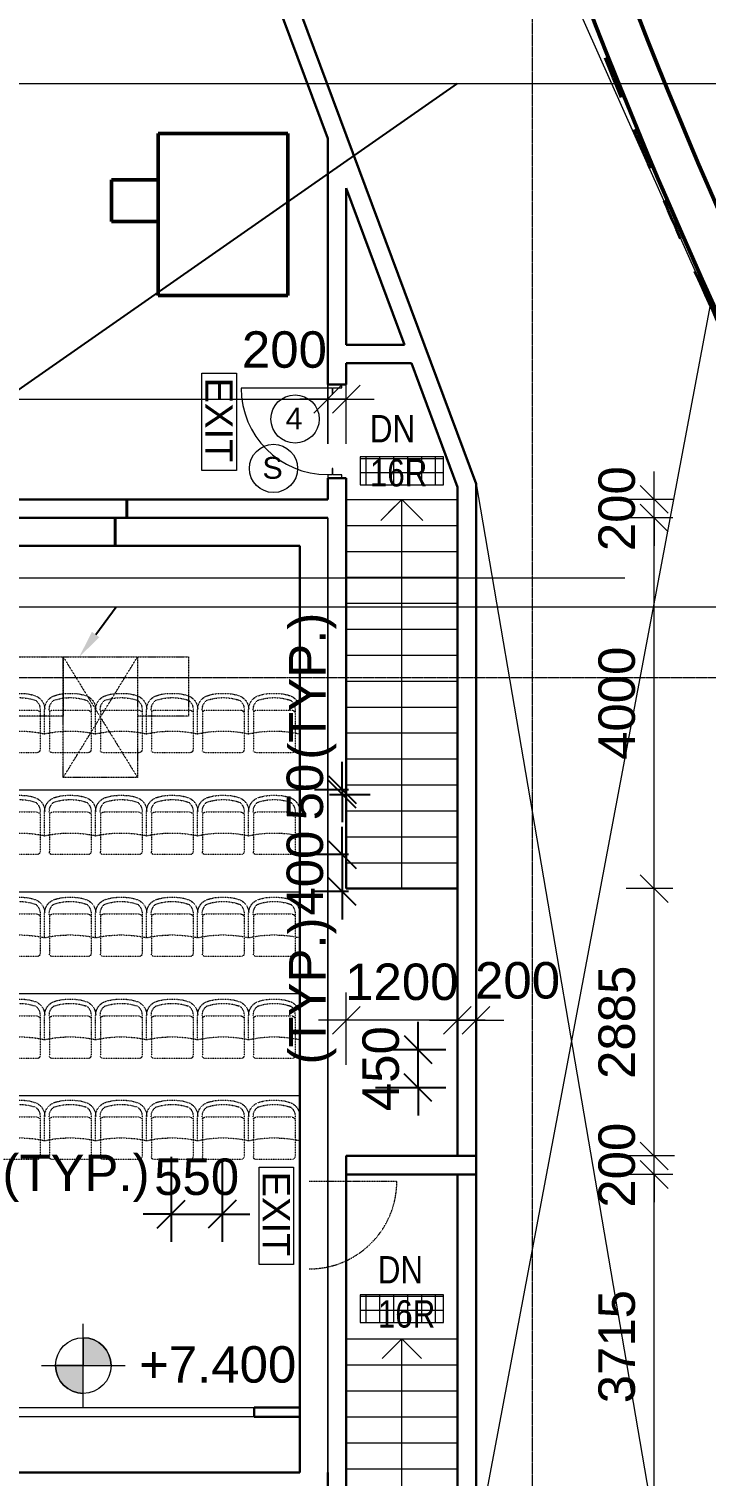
# Model space of a CAD drawing. Header units: millimetres. Extents: x -11708 to 484395, y -10237143 to 211873.
# Drawn here: x 169310 to 176611, y 33891 to 49508 of the extents above; entities that cross this region are included whole.
import ezdxf
from ezdxf import colors
from ezdxf.entities.mleader import LeaderData, LeaderLine
from ezdxf.math import Vec2, Vec3

# ---------------------------------------------------------------- set-up
doc = ezdxf.new("R2010")
doc.units = ezdxf.units.MM
for name, pattern in [('3AXXX-TFP-ARC-DWG-1997-P02-LL00-WS4-04$0$Hidden', [2.25, 1, -1.25]), ('Grid Line', [21, 12, -3, 3, -3]), ('Hidden', [2.25, 1, -1.25]), ('Overhead', [1.8, 1.2, -0.6])]:
    doc.linetypes.add(name, pattern=pattern)
for name, color, linetype, lineweight in [('0-1', 7, 'Continuous', 5), ('3AXXX-TFP-ARC-DWG-1997-P02-LL00-WS4-04$0$A-010-M_LINE', 90, 'Continuous', 5), ('3AXXX-TFP-ARC-DWG-1997-P02-LL00-WS4-04$0$A-010-M_LINE-2', 90, '3AXXX-TFP-ARC-DWG-1997-P02-LL00-WS4-04$0$Hidden', 5), ('A-200-M_WALL_INT', 2, 'Continuous', 9), ('A-ANNO-DIMS', 7, 'Continuous', 9), ('A-ANNO-DIMS-1', 7, 'Continuous', 5), ('A-ANNO-NOTE', 7, 'Continuous', 5), ('A-DETL', 102, 'Continuous', 5), ('A-DETL-2', 102, 'Continuous', 18), ('A-DETL-4', 102, 'Hidden', 5), ('A-DETL-9', 102, 'Hidden', 9), ('A-DETL-GENF', 7, 'Continuous', 5), ('A-DOOR', 7, 'Continuous', 5), ('A-DOOR-FRAM', 7, 'Continuous', 5), ('A-FLOR', 7, 'Continuous', 18), ('A-WALL-3', 7, 'Continuous', 35), ('Dims-B1-FPARTPLANAT_8-6mPD_dwg-1', 7, 'Continuous', 5), ('G-ANNO-DIMS', 7, 'Continuous', 5), ('G-ANNO-TEXT', 7, 'Continuous', 5), ('I-WALL', 7, 'Continuous', 9), ('I-WALL-3', 7, 'Continuous', 30), ('I-WALL-4', 7, 'Continuous', 18), ('OAP280_C', 210, 'Continuous', 50), ('OAP280_W', 210, 'Continuous', 50), ('S-COLS-3', 7, 'Continuous', 35), ('S-COLS-4', 7, 'Continuous', 13), ('S-GRID-1', 7, 'Grid Line', 5), ('S-STRS', 7, 'Continuous', 5), ('S-STRS-2', 7, 'Overhead', 5)]:
    doc.layers.add(name, color=color, linetype=linetype, lineweight=lineweight)
doc.layers.add('3AXXX-TFP-ARC-DWG-1997-P02-LL00-WS4-04$0$0-chair', color=30, linetype='Continuous')
doc.styles.add('Arial', font='arial.ttf', dxfattribs={"height": 491.766467})
doc.styles.add('Arial Narrow_1', font='ARIALN.TTF', dxfattribs={"height": 294.984802})
doc.styles.add('Arial_1', font='arial.ttf', dxfattribs={"height": 393.413174})
doc.styles.add('Arial_2', font='arial.ttf', dxfattribs={"height": 1.475299})
doc.styles.add('Arial_5', font='arial.ttf', dxfattribs={"height": 1.18024})
doc.dimstyles.new('Diagonal_-_1_5mm_Arial', dxfattribs={"dimscale": 304.8, "dimtxt": 400, "dimasz": 0.984252, "dimexe": 0.984252, "dimexo": 0.0625, "dimgap": 0.656168, "dimtad": 1, "dimdec": 0, "dimrnd": 5, "dimzin": 0, "dimdsep": 46, "dimtxsty": 'Arial_1', "dimblk1": 'OBLIQUE', "dimblk2": 'OBLIQUE', "dimsah": 1, "dimcen": 0.09, "dimdle": 0.328084, "dimadec": 0, "dimazin": 0, "dimtfac": 1, "dimtdec": 4, "dimtix": 1, "dimtmove": 0, "dimatfit": 3, "dimfxl": 1.574803, "dimfxlon": 1, "dimtvp": 1, "dimtolj": 1, "dimtzin": 0, "dimarcsym": 2})
doc.dimstyles.new('Diagonal_-_2_0mm_Arial', dxfattribs={"dimscale": 304.8, "dimtxt": 500, "dimasz": 0.984252, "dimexe": 0.984252, "dimexo": 0.984252, "dimgap": 0.656168, "dimtad": 1, "dimdec": 0, "dimrnd": 5, "dimzin": 0, "dimdsep": 46, "dimtxsty": 'Arial', "dimblk1": 'OBLIQUE', "dimblk2": 'OBLIQUE', "dimsah": 1, "dimcen": 0.09, "dimdle": 0.656168, "dimadec": 0, "dimazin": 0, "dimtfac": 1, "dimtdec": 4, "dimtix": 1, "dimtmove": 0, "dimatfit": 3, "dimfxl": 1, "dimtvp": 1, "dimtolj": 1, "dimtzin": 0, "dimarcsym": 2})

# ---------------------------------------------------------------- blocks, each defined once
blk = doc.blocks.new('Dims-B1-FPARTPLANAT_8-6mPD_dwg__Oblique-5772989-B1_F PART PLAN AT _8_6mPD')
at = {"layer": 'A-ANNO-DIMS-1'}
blk.add_line((-0.5, -0.5), (0.5, 0.5), dxfattribs=at)
blk = doc.blocks.new('_Oblique')
at = {"color": 0, "linetype": 'ByBlock', "lineweight": -2}
blk.add_line((-0.5, -0.5), (0.5, 0.5), dxfattribs=at)
blk = doc.blocks.new('*D359')
at = {"layer": 'A-ANNO-DIMS', "color": 0, "lineweight": -2, "transparency": 16777216}
for p, q in [((98167, 44431), (98167, 44731)), ((98367, 44431), (97867, 44431)), ((98167, 44231), (98167, 44431)), ((98367, 44231), (97867, 44231)), ((98167, 44231), (98167, 43931))]:
    blk.add_line(p, q, dxfattribs=at)
at = {"layer": 'Defpoints', "color": 0, "transparency": 16777216}
for p in [(98167, 44431), (98667, 44431), (98667, 44231)]:
    blk.add_point(p, dxfattribs=at)
at = {"layer": 'A-ANNO-DIMS', "color": 0, "lineweight": -2, "transparency": 16777216, "xscale": 299.9999999999999, "yscale": 299.9999999999999, "zscale": 299.9999999999999}
for p, rotation in [((98167, 44431), 270), ((98167, 44231), 90)]:
    blk.add_blockref('_Oblique', p, dxfattribs=dict(at, rotation=rotation))
at = {"layer": 'A-ANNO-DIMS', "color": 0, "transparency": 16777216, "insert": (97766, 44331), "char_height": 491.77, "attachment_point": 5, "rotation": 90, "style": 'Arial'}
blk.add_mtext('\\A1;{\\H0.8x;200}', dxfattribs=at)
blk = doc.blocks.new('*D360')
at = {"layer": 'A-ANNO-DIMS', "color": 0, "lineweight": -2, "transparency": 16777216}
for p, q in [((98167, 40031), (98167, 44431)), ((98367, 44231), (97867, 44231)), ((98348, 40231), (97867, 40231))]:
    blk.add_line(p, q, dxfattribs=at)
at = {"layer": 'Defpoints', "color": 0, "transparency": 16777216}
for p in [(98167, 44231), (98667, 44231), (98648, 40231)]:
    blk.add_point(p, dxfattribs=at)
at = {"layer": 'A-ANNO-DIMS', "color": 0, "lineweight": -2, "transparency": 16777216, "xscale": 299.9999999999999, "yscale": 299.9999999999999, "zscale": 299.9999999999999}
for p, rotation in [((98167, 44231), 90), ((98167, 40231), 270)]:
    blk.add_blockref('_Oblique', p, dxfattribs=dict(at, rotation=rotation))
at = {"layer": 'A-ANNO-DIMS', "color": 0, "transparency": 16777216, "insert": (97766, 42231), "char_height": 491.77, "attachment_point": 5, "rotation": 90, "style": 'Arial'}
blk.add_mtext('\\A1;{\\H0.8x;4000}', dxfattribs=at)
blk = doc.blocks.new('*D361')
at = {"layer": 'A-ANNO-DIMS', "color": 0, "lineweight": -2, "transparency": 16777216}
for p, q in [((98167, 37146), (98167, 40431)), ((98367, 40231), (97867, 40231)), ((98386, 37346), (97867, 37346))]:
    blk.add_line(p, q, dxfattribs=at)
at = {"layer": 'Defpoints', "color": 0, "transparency": 16777216}
for p in [(98167, 40231), (98667, 40231), (98686, 37346)]:
    blk.add_point(p, dxfattribs=at)
at = {"layer": 'A-ANNO-DIMS', "color": 0, "lineweight": -2, "transparency": 16777216, "xscale": 299.9999999999999, "yscale": 299.9999999999999, "zscale": 299.9999999999999}
for p, rotation in [((98167, 40231), 90), ((98167, 37346), 270)]:
    blk.add_blockref('_Oblique', p, dxfattribs=dict(at, rotation=rotation))
at = {"layer": 'A-ANNO-DIMS', "color": 0, "transparency": 16777216, "insert": (97766, 38788), "char_height": 491.77, "attachment_point": 5, "rotation": 90, "style": 'Arial'}
blk.add_mtext('\\A1;{\\H0.8x;2885}', dxfattribs=at)
blk = doc.blocks.new('*D377')
at = {"layer": 'A-ANNO-DIMS', "color": 0, "lineweight": -2, "transparency": 16777216}
for p, q in [((98167, 37346), (98167, 37646)), ((98367, 37346), (97867, 37346)), ((98167, 37146), (98167, 37346)), ((98367, 37146), (97867, 37146)), ((98167, 37146), (98167, 36846))]:
    blk.add_line(p, q, dxfattribs=at)
at = {"layer": 'Defpoints', "color": 0, "transparency": 16777216}
for p in [(98167, 37346), (98667, 37346), (98667, 37146)]:
    blk.add_point(p, dxfattribs=at)
at = {"layer": 'A-ANNO-DIMS', "color": 0, "lineweight": -2, "transparency": 16777216, "xscale": 299.9999999999999, "yscale": 299.9999999999999, "zscale": 299.9999999999999}
for p, rotation in [((98167, 37346), 270), ((98167, 37146), 90)]:
    blk.add_blockref('_Oblique', p, dxfattribs=dict(at, rotation=rotation))
at = {"layer": 'A-ANNO-DIMS', "color": 0, "transparency": 16777216, "insert": (97766, 37246), "char_height": 491.77, "attachment_point": 5, "rotation": 90, "style": 'Arial'}
blk.add_mtext('\\A1;{\\H0.8x;200}', dxfattribs=at)
blk = doc.blocks.new('*D378')
at = {"layer": 'A-ANNO-DIMS', "color": 0, "lineweight": -2, "transparency": 16777216}
for p, q in [((98167, 33231), (98167, 37346)), ((98367, 37146), (97867, 37146)), ((98367, 33431), (97867, 33431))]:
    blk.add_line(p, q, dxfattribs=at)
at = {"layer": 'Defpoints', "color": 0, "transparency": 16777216}
for p in [(98167, 37146), (98667, 37146), (98667, 33431)]:
    blk.add_point(p, dxfattribs=at)
at = {"layer": 'A-ANNO-DIMS', "color": 0, "lineweight": -2, "transparency": 16777216, "xscale": 299.9999999999999, "yscale": 299.9999999999999, "zscale": 299.9999999999999}
for p, rotation in [((98167, 37146), 90), ((98167, 33431), 270)]:
    blk.add_blockref('_Oblique', p, dxfattribs=dict(at, rotation=rotation))
at = {"layer": 'A-ANNO-DIMS', "color": 0, "transparency": 16777216, "insert": (97766, 35288), "char_height": 491.77, "attachment_point": 5, "rotation": 90, "style": 'Arial'}
blk.add_mtext('\\A1;{\\H0.8x;3715}', dxfattribs=at)
blk = doc.blocks.new('ARC_ANN_EXIT - ARC_ANN_EXIT-878429-B1_F PART PLAN AT _8_6mPD')
at = {"layer": 'A-ANNO-NOTE'}
for p, q in [((-2.124, 0), (-2.124, 1.862)), ((-2.124, 1.862), (3.134, 1.862)), ((3.134, 1.862), (3.134, 0)), ((3.134, 0), (-2.124, 0))]:
    blk.add_line(p, q, dxfattribs=at)
at = {"layer": 'A-ANNO-NOTE', "insert": (0.406, 1.662), "char_height": 1.4753, "width": 5.454, "attachment_point": 2, "line_spacing_factor": 0.938532, "style": 'Arial_2'}
blk.add_mtext('EXIT', dxfattribs=at)
blk = doc.blocks.new('ARC_ANN_FIRE-RATING_four_ - none-909737-B1_F PART PLAN AT _8_6mPD')
at = {"layer": 'A-ANNO-NOTE'}
blk.add_circle((0, 0), 1.3, dxfattribs=at)
at = {"layer": 'A-ANNO-NOTE', "insert": (-0.05, 0.62), "char_height": 1.18, "width": 1.0944, "attachment_point": 2, "line_spacing_factor": 0.938532, "style": 'Arial_5'}
blk.add_mtext('4', dxfattribs=at)
blk = doc.blocks.new('ARC_ANN_SMOKE SEAL_HOLD OPEN DOOR_ - none-5827350-B1_F PART PLAN AT _8_6mPD')
at = {"layer": 'A-ANNO-NOTE'}
blk.add_circle((0, 0), 1.3, dxfattribs=at)
at = {"layer": 'A-ANNO-NOTE', "insert": (-0.05, 0.62), "char_height": 1.18, "width": 1.3104, "attachment_point": 2, "line_spacing_factor": 0.938532, "style": 'Arial_5'}
blk.add_mtext('S', dxfattribs=at)
blk = doc.blocks.new('*D311')
at = {"layer": 'A-ANNO-DIMS-1', "color": 0, "lineweight": -2, "transparency": 16777216}
for p, q in [((173505, 38494), (173505, 38794)), ((173045, 38494), (173805, 38494)), ((173505, 38083), (173505, 38494)), ((173045, 38083), (173805, 38083)), ((173505, 38083), (173505, 37783))]:
    blk.add_line(p, q, dxfattribs=at)
at = {"layer": 'Defpoints', "color": 0, "transparency": 16777216}
for p in [(173025, 38494), (173505, 38494), (173025, 38083)]:
    blk.add_point(p, dxfattribs=at)
at = {"layer": 'A-ANNO-DIMS-1', "color": 0, "lineweight": -2, "transparency": 16777216, "xscale": 299.9999999999999, "yscale": 299.9999999999999, "zscale": 299.9999999999999}
for p, rotation in [((173505, 38494), 269.9996999986149), ((173505, 38083), 89.99969999861491)]:
    blk.add_blockref('_Oblique', p, dxfattribs=dict(at, rotation=rotation))
at = {"layer": 'A-ANNO-DIMS-1', "color": 0, "transparency": 16777216, "insert": (173105, 38288), "char_height": 393.4, "attachment_point": 5, "rotation": 89.9997, "style": 'Arial_1'}
blk.add_mtext('\\A1;450', dxfattribs=at)
blk = doc.blocks.new('ARC_DOOR_M40_SINGLE_METAL - 800x2100mm-33263910-B1_F PART PLAN AT _8_6mPD')
at = {"layer": 'A-DOOR'}
blk.add_line((467, 100), (467, 1034), dxfattribs=at)
at = {"layer": 'A-DOOR-FRAM'}
for p, q in [((-470, 100), (-507, 100)), ((-470, 53), (-470, 100)), ((-400, 53), (-470, 53)), ((-470, -52), (-470, 46)), ((-470, 46), (-400, 46)), ((-400, 46), (-400, 53)), ((470, 53), (400, 53)), ((400, 53), (400, 46)), ((400, 46), (470, 46)), ((507, 100), (470, 100)), ((470, 100), (470, 53)), ((470, 46), (470, -52)), ((-507, -52), (-470, -52)), ((470, -52), (507, -52))]:
    blk.add_line(p, q, dxfattribs=at)
blk.add_arc((467, 100), 934, 90, 180, dxfattribs=at)
blk = doc.blocks.new('ARC_DOOR_T17_SINGLE_FABRIC_FINISH - 850x2100mm-V50-B1_F PART PLAN AT _8_6mPD')
at = {"layer": 'A-DOOR'}
blk.add_line((473, -350), (473, -390), dxfattribs=at)
blk.add_arc((473, 51), 946, 205.1814, 207.9012, dxfattribs=at)
blk = doc.blocks.new('A$C41A67BAA')
at = {"layer": 'OAP280_C'}
for p, q in [((17367, 35875), (15967, 35875)), ((15967, 35875), (15967, 35375)), ((17367, 34125), (17367, 35875)), ((15967, 35375), (15967, 34125)), ((15967, 34125), (17367, 34125))]:
    blk.add_line(p, q, dxfattribs=at)
for points in [[(31510, 19396, -0.165582), (16908, 53786)], [(31510, 20147, -0.164905), (17409, 53786)]]:
    blk.add_lwpolyline(points, format="xyb", dxfattribs=at)
at = {"layer": 'OAP280_W'}
for p, q in [((15967, 35375), (15467, 35375)), ((15467, 35375), (15467, 34925)), ((15467, 34925), (15967, 34925))]:
    blk.add_line(p, q, dxfattribs=at)
blk = doc.blocks.new('40-cinema_seat')
at = {"layer": 'A-DETL-4', "linetype": 'Hidden', "ltscale": 0.5}
for p, q in [((146610, 43543), (146610, 43965)), ((147029, 43995), (146640, 43995)), ((147059, 43543), (147059, 43965)), ((146559, 43792), (146559, 43530)), ((147109, 43792), (147109, 43530)), ((147109, 43792), (147109, 43530)), ((146648, 43535), (147021, 43535))]:
    blk.add_line(p, q, dxfattribs=at)
for centre, radius, start, end in [((146640, 43965), 30, 90, 180), ((147029, 43965), 30, 0, 90), ((146834, 45065), 1303, 257.8123, 282.1877), ((146720, 43530), 161, 180, 247.28), ((146736, 43529), 127, 173.6197, 229.1884), ((146648, 43578), 42.5, 205.9697, 270), ((146834, 43950), 549, 250.6725, 289.3262), ((146949, 43530), 161, 292.72, 0), ((146933, 43529), 127, 310.8088, 6.3803), ((147021, 43578), 42.5, 270, 334.0303), ((146814, 43821), 466, 250.4199, 269.4308), ((146834, 45872), 2517, 269.4308, 270.5692), ((146855, 43821), 466, 270.5692, 289.5801)]:
    blk.add_arc(centre, radius, start, end, dxfattribs=at)
blk = doc.blocks.new('Spot Elevations - Spot Elevation - Exterior Filled-23614-B1_F PART PLAN AT _8_6mPD')
at = {"layer": 'G-ANNO-DIMS'}
h = blk.add_hatch(color=256, dxfattribs=at)
edge = h.paths.add_edge_path(flags=0)
edge.add_arc((-2.24, 2.25), 1.5, 0, 90, ccw=False)
edge.add_line((-0.74, 2.25), (-2.24, 2.25))
edge.add_line((-2.24, 2.25), (-2.24, 3.75))
h = blk.add_hatch(color=256, dxfattribs=at)
edge = h.paths.add_edge_path(flags=0)
edge.add_arc((-2.24, 2.25), 1.5, 180, 270, ccw=False)
edge.add_line((-3.74, 2.25), (-2.24, 2.25))
edge.add_line((-2.24, 2.25), (-2.24, 0.75))
for p, q in [((-2.24, 0), (-2.24, 4.5)), ((-2.24, 3.75), (-2.24, 2.25)), ((-4.49, 2.25), (0.01, 2.25)), ((-2.24, 2.25), (-3.74, 2.25)), ((-2.24, 0.75), (-2.24, 2.25)), ((-2.24, 2.25), (-0.74, 2.25))]:
    blk.add_line(p, q, dxfattribs=at)
blk.add_circle((-2.24, 2.25), 1.5, dxfattribs=at)
for start, end in [(360, 90), (180, 270)]:
    blk.add_arc((-2.24, 2.25), 1.5, start, end, dxfattribs=at)
blk = doc.blocks.new('*D350')
at = {"layer": 'A-ANNO-DIMS-1', "color": 0, "lineweight": -2, "transparency": 16777216}
for p, q in [((172688, 40598), (172688, 40898)), ((172755, 40598), (172388, 40598)), ((172688, 40598), (172688, 40198)), ((172755, 40198), (172388, 40198)), ((172688, 40198), (172688, 39898))]:
    blk.add_line(p, q, dxfattribs=at)
at = {"layer": 'Defpoints', "color": 0, "transparency": 16777216}
for p in [(172774, 40598), (172688, 40198), (172774, 40198)]:
    blk.add_point(p, dxfattribs=at)
at = {"layer": 'A-ANNO-DIMS-1', "color": 0, "lineweight": -2, "transparency": 16777216, "xscale": 299.9999999999999, "yscale": 299.9999999999999, "zscale": 299.9999999999999}
for p, rotation in [((172688, 40598), 270), ((172688, 40198), 90)]:
    blk.add_blockref('_Oblique', p, dxfattribs=dict(at, rotation=rotation))
at = {"layer": 'A-ANNO-DIMS-1', "color": 0, "transparency": 16777216, "insert": (172287, 40398), "char_height": 393.4, "attachment_point": 5, "rotation": 90, "style": 'Arial_1'}
blk.add_mtext('\\A1;400', dxfattribs=at)
blk = doc.blocks.new('*D351')
at = {"layer": 'A-ANNO-DIMS-1', "color": 0, "lineweight": -2, "transparency": 16777216}
for p, q in [((172688, 41298), (172688, 41598)), ((172755, 41298), (172388, 41298)), ((172550, 41248), (172988, 41248)), ((172688, 41298), (172688, 41248)), ((172688, 41248), (172688, 40948))]:
    blk.add_line(p, q, dxfattribs=at)
at = {"layer": 'Defpoints', "color": 0, "transparency": 16777216}
for p in [(172531, 41248), (172688, 41248), (172774, 41298)]:
    blk.add_point(p, dxfattribs=at)
at = {"layer": 'A-ANNO-DIMS-1', "color": 0, "lineweight": -2, "transparency": 16777216, "xscale": 299.9999999999999, "yscale": 299.9999999999999, "zscale": 299.9999999999999}
for p, rotation in [((172688, 41298), 270), ((172688, 41248), 90)]:
    blk.add_blockref('_Oblique', p, dxfattribs=dict(at, rotation=rotation))
at = {"layer": 'A-ANNO-DIMS-1', "color": 0, "transparency": 16777216, "insert": (172287, 41273), "char_height": 393.4, "attachment_point": 5, "rotation": 90, "style": 'Arial_1'}
blk.add_mtext('\\A1;50', dxfattribs=at)
blk = doc.blocks.new('*D354')
at = {"layer": 'A-ANNO-DIMS-1', "color": 0, "lineweight": -2, "transparency": 16777216}
for p, q in [((170843, 37336), (170843, 36418)), ((171393, 37301), (171393, 36418)), ((170843, 36718), (170543, 36718)), ((170843, 36718), (171393, 36718)), ((171393, 36718), (171693, 36718))]:
    blk.add_line(p, q, dxfattribs=at)
at = {"layer": 'Defpoints', "color": 0, "transparency": 16777216}
for p in [(170843, 37355), (171393, 37320), (171393, 36718)]:
    blk.add_point(p, dxfattribs=at)
at = {"layer": 'A-ANNO-DIMS-1', "color": 0, "lineweight": -2, "transparency": 16777216, "xscale": 299.9999999999999, "yscale": 299.9999999999999, "zscale": 299.9999999999999}
for p, rotation in [((170843, 36718), 359.9996999999959), ((171393, 36718), 179.9996999999959)]:
    blk.add_blockref('_Oblique', p, dxfattribs=dict(at, rotation=rotation))
at = {"layer": 'A-ANNO-DIMS-1', "color": 0, "transparency": 16777216, "insert": (171118, 37119), "char_height": 393.4, "attachment_point": 5, "rotation": 359.9997, "style": 'Arial_1'}
blk.add_mtext('\\A1;550', dxfattribs=at)
blk = doc.blocks.new('3AXXX-TFP-ARC-DWG-1997-P02-LL00-WS4-04$0$A$C4b76c8d7')
at = {"layer": '3AXXX-TFP-ARC-DWG-1997-P02-LL00-WS4-04$0$A-010-M_LINE', "linetype": '3AXXX-TFP-ARC-DWG-1997-P02-LL00-WS4-04$0$Hidden'}
for p, q in [((-5605, 10225), (-5055, 10225)), ((-5055, 10225), (-5055, 9585)), ((-5055, 10225), (-4255, 10225)), ((-5055, 8925), (-5055, 10225)), ((-5055, 10225), (-4255, 8925)), ((-5055, 8925), (-4255, 10225)), ((-4255, 10225), (-4255, 8925)), ((-4255, 10225), (-3705, 10225)), ((-3705, 10225), (-3705, 9585)), ((-5055, 9585), (-5605, 9585)), ((-3705, 9585), (-4255, 9585)), ((-4255, 8925), (-5055, 8925))]:
    blk.add_line(p, q, dxfattribs=at)
at = {"layer": '3AXXX-TFP-ARC-DWG-1997-P02-LL00-WS4-04$0$A-010-M_LINE-2'}
for p, q in [((-5605, 10225), (-5055, 10225)), ((-5055, 10225), (-5055, 9585)), ((-5055, 10225), (-4255, 10225)), ((-5055, 8925), (-5055, 10225)), ((-4255, 10225), (-4255, 8925)), ((-4255, 10225), (-3705, 10225)), ((-3705, 10225), (-3705, 9585)), ((-4255, 8925), (-5055, 8925))]:
    blk.add_line(p, q, dxfattribs=at)
blk = doc.blocks.new('Dims-B1-FPARTPLANAT_8-6mPD_dwg-5616331-B1_F PART PLAN AT _8_6mPD')
at = {"layer": 'A-ANNO-DIMS-1'}
for p, q in [((94847.3, 45032.6), (94847.3, 45813.5)), ((94847.3, 38328.5), (94847.3, 39109.5)), ((96245.7, 38328.5), (96245.7, 39109.5))]:
    blk.add_line(p, q, dxfattribs=at)
at = {"layer": 'A-ANNO-DIMS-1', "flags": 128}
for points in [[(94647.3, 45813.5), (94647.3, 45032.6)], [(96045.7, 39109.5), (96045.7, 38328.5)]]:
    blk.add_lwpolyline(points, close=True, dxfattribs=at)
for points in [[(86145.3, 45513.5), (94847.3, 45513.5), (95147.3, 45513.5)], [(94847.3, 45513.5), (94647.3, 45513.5), (94347.3, 45513.5)], [(95745.7, 38809.5), (96045.7, 38809.5), (94847.3, 38809.5), (94547.3, 38809.5)], [(96345.7, 38809.5), (96045.7, 38809.5), (96245.7, 38809.5), (96545.7, 38809.5)]]:
    blk.add_lwpolyline(points, dxfattribs=at)
at = {"xscale": 300, "yscale": 300, "zscale": 300}
for p in [(94647.3, 45513.5), (94647.3, 45513.5), (94847.3, 38809.5), (96045.7, 38809.5)]:
    blk.add_blockref('Dims-B1-FPARTPLANAT_8-6mPD_dwg__Oblique-5772989-B1_F PART PLAN AT _8_6mPD', p, dxfattribs=at)
at = {"xscale": 300, "yscale": 300, "zscale": 300, "rotation": 180}
for p in [(94847.3, 45513.5), (96045.7, 38809.5), (96245.7, 38809.5)]:
    blk.add_blockref('Dims-B1-FPARTPLANAT_8-6mPD_dwg__Oblique-5772989-B1_F PART PLAN AT _8_6mPD', p, dxfattribs=at)
at = {"layer": 'A-ANNO-DIMS-1', "char_height": 393.41, "attachment_point": 2, "line_spacing_factor": 0.938532, "style": 'Arial_1'}
for s, insert, width in [('200', (94180.3, 46245.4), 1094.4), ('1200', (95446.5, 39422.2), 1459.2), ('200', (96694.3, 39438), 1094.4)]:
    blk.add_mtext(s, dxfattribs=dict(at, insert=insert, width=width))
at = {"layer": 'A-ANNO-DIMS'}
for base, p1, p2, picture, middle in [((98167.1, 44430.7), (98667.1, 44230.7), (98667.1, 44430.7), '*D359', (97766.2, 44330.7)), ((98167.1, 44230.7), (98648, 40230.7), (98667.1, 44230.7), '*D360', (97766.2, 42230.7)), ((98167.1, 40230.7), (98686.2, 37345.7), (98667.1, 40230.7), '*D361', (97766.2, 38788.2)), ((98167.1, 37345.7), (98667.1, 37145.7), (98667.1, 37345.7), '*D377', (97766.2, 37245.7)), ((98167.1, 37145.7), (98667.1, 33430.7), (98667.1, 37145.7), '*D378', (97766.1, 35288.2))]:
    dim = blk.add_linear_dim(base=base, p1=p1, p2=p2, angle=90, text='{\\H0.8x;<>}', dimstyle='Diagonal_-_2_0mm_Arial', override={"dimpost": '<>', "dimtmove": 1, "dimarcsym": 2}, dxfattribs=at)
    dim.commit()
    dim.dimension.update_dxf_attribs({"geometry": picture, "text_midpoint": middle})

msp = doc.modelspace()

# ---------------------------------------------------------------- hatches: boundary and pattern name
at = {"layer": 'A-DETL-GENF'}
h = msp.add_hatch(dxfattribs=at)
h.set_pattern_fill('FP_25', color=256, style=0, pattern_type=2)
h.set_pattern_definition([(180, (194994.34, 164121.06), (-2e-14, -150), []), (270, (194994.34, 164121.06), (150, 9e-15), [])])
h.paths.add_polyline_path([(172879.6, 44588.8), (173779.6, 44588.8), (173779.6, 44888.8), (172879.6, 44888.8)], flags=0)
h = msp.add_hatch(dxfattribs=at)
h.set_pattern_fill('FP_26', color=256, style=0, pattern_type=2)
h.set_pattern_definition([(180, (194994.34, 155081.06), (-2e-14, -150), []), (270, (194994.34, 155081.06), (150, 9e-15), [])])
h.paths.add_polyline_path([(172879.6, 35548.8), (173779.6, 35548.8), (173779.6, 35848.8), (172879.6, 35848.8)], flags=0)

# ---------------------------------------------------------------- linework, layer by layer
at = {"layer": 'A-200-M_WALL_INT', "lineweight": 40}
for p, q in [((170366.2, 44230.7), (170366.2, 44430.7)), ((170240.5, 43930.7), (170240.5, 44230.7))]:
    msp.add_line(p, q, dxfattribs=at)
at = {"layer": 'A-DETL'}
for p, q in [((169309.8, 63030.7), (176655.3, 46532)), ((176655.3, 46532), (174131.3, 33130.7)), ((172879.6, 44888.8), (172879.6, 44588.8)), ((173779.6, 44888.8), (172879.6, 44888.8)), ((173779.6, 44588.8), (173779.6, 44888.8)), ((172879.6, 44588.8), (173779.6, 44588.8)), ((174131.4, 44600.6), (177942.9, 22276.5)), ((173329.6, 44431.1), (173188.1, 44289.7)), ((173329.6, 40251.1), (173329.6, 44431.1)), ((173329.6, 44431.1), (173471, 44289.7)), ((172879.6, 35848.8), (172879.6, 35548.8)), ((173779.6, 35848.8), (172879.6, 35848.8)), ((173779.6, 35548.8), (173779.6, 35848.8)), ((172879.6, 35548.8), (173779.6, 35548.8))]:
    msp.add_line(p, q, dxfattribs=at)
at = {"layer": 'A-DETL-2'}
for p, q in [((173329.8, 44430.7), (173103.5, 44204.4)), ((173329.8, 40230.7), (173329.8, 44430.7)), ((173329.8, 44430.7), (173556.1, 44204.4)), ((173331.3, 35370.7), (173119.2, 35158.5)), ((173331.3, 33530.7), (173331.3, 35370.7)), ((173331.3, 35370.7), (173543.5, 35158.5))]:
    msp.add_line(p, q, dxfattribs=at)
at = {"layer": 'A-DETL-9'}
msp.add_line((172330.4, 37072.7), (173276.4, 37072.7), dxfattribs=at)
msp.add_arc((172330.4, 37072.7), 946, 269.9997, 359.9997, dxfattribs=at)
at = {"layer": 'A-FLOR'}
for p, q in [((172229.4, 43930.7), (172229.3, 34630.7)), ((168034.7, 43586.1), (175734.7, 43586)), ((164529.6, 41297.5), (172231.5, 41297.5)), ((164529.5, 40197.5), (172231.5, 40197.5)), ((164529.5, 39097.5), (172233.9, 39097.6)), ((164529.5, 37997.5), (172233.9, 37997.6)), ((172229.3, 34530.7), (172229.3, 33930.7))]:
    msp.add_line(p, q, dxfattribs=at)
at = {"layer": 'A-WALL-3'}
for p, q in [((170701.4, 47880.7), (170201.4, 47880.7)), ((170201.4, 47880.7), (170201.4, 47430.7)), ((170201.4, 47430.7), (170701.4, 47430.7))]:
    msp.add_line(p, q, dxfattribs=at)
for radius, start, end in [(56800, 184.0144, 207.04853), (57300, 201.575518, 202.037486), (57300, 202.410293, 202.862863), (57300, 203.242023, 203.688241), (57300, 204.071976, 207.049289)]:
    msp.add_arc((228804.6, 70267.7), radius, start, end, dxfattribs=at)
at = {"layer": 'G-ANNO-TEXT'}
for p, q in [((167818.8, 48918.3), (180043.8, 48918.3)), ((166362.8, 43271.5), (180043.8, 43271.5))]:
    msp.add_line(p, q, dxfattribs=at)
at = {"layer": 'I-WALL'}
for p, q in [((172531.3, 33930.7), (172531.4, 44230.7)), ((165019.3, 34630.8), (171739.3, 34630.7)), ((171739.3, 34530.7), (165019.3, 34530.8))]:
    msp.add_line(p, q, dxfattribs=at)
at = {"layer": 'I-WALL-3'}
for p, q in [((171402.7, 51361.7), (172531.4, 48327.7)), ((172531.4, 48327.7), (172531.4, 45672.7)), ((172731.4, 46100.7), (172731.4, 47790.1)), ((172731.4, 47790.1), (173359.9, 46100.7)), ((173359.9, 46100.7), (172731.4, 46100.7)), ((172731.4, 45672.7), (172731.4, 45900.7)), ((172731.4, 45900.7), (173434.3, 45900.7)), ((173434.3, 45900.7), (173931.4, 44564.6)), ((172531.4, 45672.7), (172731.4, 45672.7)), ((172531.4, 44658.7), (172531.4, 44430.7)), ((172731.4, 44658.7), (172531.4, 44658.7)), ((172731.4, 40230.7), (172731.4, 44658.7)), ((174131.4, 37345.7), (174131.4, 44600.6)), ((172531.4, 44430.7), (158564.7, 44430.8)), ((164229.4, 44230.7), (172531.4, 44230.7)), ((164529.4, 43930.7), (172231.4, 43930.7)), ((172231.4, 43930.7), (172231.3, 33930.7)), ((173931.4, 40230.7), (172731.4, 40230.7)), ((172731.3, 33430.7), (172731.4, 37145.7)), ((172731.4, 37145.7), (174131.4, 37145.7)), ((173931.4, 37145.7), (173931.3, 33530.7)), ((173931.4, 37145.7), (173931.3, 33130.7)), ((174131.3, 33130.7), (174131.3, 37145.7)), ((172229.3, 34630.7), (171739.3, 34630.7)), ((171739.3, 34630.7), (171739.3, 34530.7)), ((171739.3, 34530.7), (172229.3, 34530.7)), ((172229.3, 34530.7), (172229.3, 34630.7)), ((172231.3, 33930.7), (164529.3, 33930.7)), ((172531.3, 33630.7), (172531.3, 33930.7))]:
    msp.add_line(p, q, dxfattribs=at)
for points in [[(171541.7, 51561.7), (174131.3, 44600.8)], [(173931.4, 44564.6), (173931.4, 37345.7)], [(174131.4, 37345.7), (172731.4, 37345.7), (172731.4, 37145.7)], [(174131.4, 37145.7), (174131.3, 37345.7)]]:
    msp.add_lwpolyline(points, dxfattribs=at)
at = {"layer": 'I-WALL-4'}
msp.add_line((172531.4, 44230.7), (172531.3, 33930.7), dxfattribs=at)
at = {"layer": 'S-COLS-3'}
for p, q in [((172101.4, 48380.7), (170701.4, 48380.7)), ((170701.4, 48380.7), (170701.4, 47880.7)), ((172101.4, 46630.7), (172101.4, 48380.7)), ((170701.4, 47430.7), (170701.4, 46630.7)), ((170701.4, 46630.7), (172101.4, 46630.7))]:
    msp.add_line(p, q, dxfattribs=at)
at = {"layer": 'S-COLS-4'}
msp.add_line((170701.4, 47880.7), (170701.4, 47430.7), dxfattribs=at)
at = {"layer": 'S-GRID-1'}
for p, q in [((174734.8, 71409.7), (174734.5, 6132.5)), ((191364.2, 42505.6), (135121.9, 42505.9))]:
    msp.add_line(p, q, dxfattribs=at)
at = {"layer": 'S-STRS'}
for p, q in [((173929.8, 40230.7), (173929.8, 44568.9)), ((172731.4, 44430.7), (173929.8, 44430.7)), ((172731.4, 44150.7), (173929.8, 44150.7)), ((172731.4, 43870.7), (173929.8, 43870.7)), ((172731.4, 43590.7), (173929.8, 43590.7)), ((172731.4, 43310.7), (173929.8, 43310.7)), ((172731.4, 43030.7), (173929.8, 43030.7)), ((172731.4, 42750.7), (173929.8, 42750.7)), ((172731.4, 42470.7), (173929.8, 42470.7)), ((172731.4, 42190.7), (173929.8, 42190.7)), ((172731.4, 41910.7), (173929.8, 41910.7)), ((172731.4, 41630.7), (173929.8, 41630.7)), ((172731.4, 41350.7), (173929.8, 41350.7)), ((172731.4, 41070.7), (173929.8, 41070.7)), ((172731.4, 40790.7), (173929.8, 40790.7)), ((172731.4, 40510.7), (173929.8, 40510.7)), ((172731.3, 35370.7), (173931.3, 35370.7)), ((172731.3, 35090.7), (173931.3, 35090.7)), ((172731.3, 34810.7), (173931.3, 34810.7)), ((172731.3, 34530.7), (173931.3, 34530.7)), ((172731.3, 34250.7), (173931.3, 34250.7)), ((172731.3, 33970.7), (173931.3, 33970.7))]:
    msp.add_line(p, q, dxfattribs=at)
at = {"layer": 'S-STRS-2'}
for p, q in [((172731.4, 44430.7), (173929.8, 44430.7)), ((172731.4, 44150.7), (173929.8, 44150.7)), ((172731.4, 43870.7), (173929.8, 43870.7)), ((172731.4, 43590.7), (173929.8, 43590.7)), ((172731.4, 43310.7), (173929.8, 43310.7)), ((172731.4, 43030.7), (173929.8, 43030.7)), ((172731.4, 42750.7), (173929.8, 42750.7)), ((172731.4, 42470.7), (173929.8, 42470.7)), ((172731.4, 42190.7), (173929.8, 42190.7)), ((172731.4, 41910.7), (173929.8, 41910.7)), ((172731.4, 41630.7), (173929.8, 41630.7)), ((172731.4, 41350.7), (173929.8, 41350.7)), ((172731.4, 41070.7), (173929.8, 41070.7)), ((172731.4, 40790.7), (173929.8, 40790.7)), ((172731.4, 40510.7), (173929.8, 40510.7)), ((172731.3, 35090.7), (173931.3, 35090.7)), ((172731.3, 34810.7), (173931.3, 34810.7)), ((172731.3, 34530.7), (173931.3, 34530.7)), ((172731.3, 34250.7), (173931.3, 34250.7)), ((172731.3, 33970.7), (173931.3, 33970.7))]:
    msp.add_line(p, q, dxfattribs=at)

# ---------------------------------------------------------------- block references
at = {"layer": '0-1'}
for name, p, rotation in [('ARC_DOOR_M40_SINGLE_METAL - 800x2100mm-33263910-B1_F PART PLAN AT _8_6mPD', (172631.4, 45165.7), 89.99970000000037), ('ARC_DOOR_T17_SINGLE_FABRIC_FINISH - 850x2100mm-V50-B1_F PART PLAN AT _8_6mPD', (172381.4, 36599.7), 89.9996999999998)]:
    msp.add_blockref(name, p, dxfattribs=dict(at, rotation=rotation))
at = {"layer": '3AXXX-TFP-ARC-DWG-1997-P02-LL00-WS4-04$0$0-chair', "color": 1}
msp.add_blockref('3AXXX-TFP-ARC-DWG-1997-P02-LL00-WS4-04$0$A$C4b76c8d7', (174734.8, 32505.8), dxfattribs=at)
at = {"layer": 'A-ANNO-NOTE', "xscale": 200, "yscale": 200, "zscale": 200, "rotation": 270}
for p in [(171175.5, 45370), (171791.3, 36801.5)]:
    msp.add_blockref('ARC_ANN_EXIT - ARC_ANN_EXIT-878429-B1_F PART PLAN AT _8_6mPD', p, dxfattribs=at)
at = {"layer": 'A-ANNO-NOTE', "xscale": 200, "yscale": 200, "zscale": 200}
for name, p in [('ARC_ANN_FIRE-RATING_four_ - none-909737-B1_F PART PLAN AT _8_6mPD', (172179, 45298.8)), ('ARC_ANN_SMOKE SEAL_HOLD OPEN DOOR_ - none-5827350-B1_F PART PLAN AT _8_6mPD', (171946.8, 44765.7))]:
    msp.add_blockref(name, p, dxfattribs=at)
at = {"layer": 'A-DETL-4', "xscale": -1, "rotation": 180}
for p in [(22369.8, 85692.8), (22919.8, 85692.8), (23469.7, 85692.8), (24019.7, 85692.8), (24569.7, 85692.8), (25119.7, 85692.8), (22369.8, 84592.8), (22919.8, 84592.8), (23469.7, 84592.8), (24019.7, 84592.8), (24569.7, 84592.8), (25119.7, 84592.8), (22369.8, 83492.8), (22919.8, 83492.8), (23469.7, 83492.8), (24019.7, 83492.8), (24569.7, 83492.8), (25119.7, 83492.8), (22369.8, 82392.8), (22919.8, 82392.8), (23469.7, 82392.8), (24019.7, 82392.8), (24569.7, 82392.8), (25119.7, 82392.8), (22369.8, 81302.6), (22919.8, 81302.6), (23469.7, 81302.6), (24019.7, 81302.6), (24569.7, 81302.6), (25119.7, 81302.6)]:
    msp.add_blockref('40-cinema_seat', p, dxfattribs=at)
at = {"layer": 'Dims-B1-FPARTPLANAT_8-6mPD_dwg-1'}
msp.add_blockref('Dims-B1-FPARTPLANAT_8-6mPD_dwg-5616331-B1_F PART PLAN AT _8_6mPD', (77884.1, 0), dxfattribs=at)
at = {"layer": 'G-ANNO-DIMS', "xscale": 199.9999999999998, "yscale": 199.9999999999998, "zscale": 199.9999999999998}
msp.add_blockref('Spot Elevations - Spot Elevation - Exterior Filled-23614-B1_F PART PLAN AT _8_6mPD', (170343.7, 34633.9), dxfattribs=at)
at = {"layer": 'I-WALL-3'}
msp.add_blockref('A$C41A67BAA', (154734.5, 12505.8), dxfattribs=at)

# ---------------------------------------------------------------- texts
at = {"layer": 'A-ANNO-DIMS-1', "char_height": 393.41, "attachment_point": 5, "rotation": 90, "style": 'Arial_1'}
for insert in [(172369.9, 42415.3), (172369.9, 39126)]:
    msp.add_mtext('\\A1;(TYP.)', dxfattribs=dict(at, insert=insert))
at = {"layer": 'A-ANNO-DIMS-1', "insert": (169817, 37105.1), "char_height": 393.41, "attachment_point": 5, "style": 'Arial_1'}
msp.add_mtext('\\A1;(TYP.)', dxfattribs=at)
at = {"layer": 'G-ANNO-DIMS', "insert": (170496.6, 35293), "char_height": 393.41, "width": 2020.8, "attachment_point": 1, "line_spacing_factor": 0.938532, "style": 'Arial_1'}
msp.add_mtext('+7.400', dxfattribs=at)
at = {"layer": 'G-ANNO-TEXT', "char_height": 294.98, "width": 738, "attachment_point": 1, "line_spacing_factor": 0.968573, "style": 'Arial Narrow_1'}
for insert in [(172986, 45342.1), (173071.5, 36264.8)]:
    msp.add_mtext('DN\\P16R', dxfattribs=dict(at, insert=insert))

# ---------------------------------------------------------------- dimensions: what is measured, and where the dimension line sits
at = {"layer": 'A-ANNO-DIMS-1'}
for base, p1, p2, angle, override, picture, middle in [((172688, 41247.5), (172774.2, 41297.5), (172531.4, 41247.5), 90, {"dimpost": '<>', "dimfxl": 410.488662}, '*D351', (172287.1, 41272.5)), ((172688, 40197.5), (172774.2, 40597.5), (172774.2, 40197.5), 90, {"dimpost": '<>', "dimfxl": 410.488662}, '*D350', (172287.1, 40397.5)), ((171392.9, 36718), (170843, 37355.2), (171392.9, 37319.7), 359.9997, {"dimpost": '<>', "dimfxl": 1099.455077}, '*D354', (171117.9, 37118.8))]:
    dim = msp.add_linear_dim(base=base, p1=p1, p2=p2, angle=angle, dimstyle='Diagonal_-_1_5mm_Arial', override=override, dxfattribs=at)
    dim.commit()
    dim.dimension.update_dxf_attribs({"geometry": picture, "text_midpoint": middle})
dim = msp.add_linear_dim(base=(173505.5, 38493.7), p1=(173025.5, 38083.2), p2=(173025.5, 38493.7), angle=89.9997, text='450', dimstyle='Diagonal_-_1_5mm_Arial', override={"dimpost": '<>', "dimfxl": 410.488662}, dxfattribs=at)
dim.commit()
dim.dimension.update_dxf_attribs({"geometry": '*D311', "text_midpoint": (173104.6, 38288.4)})

# ---------------------------------------------------------------- leaders
at = {"layer": 'G-ANNO-TEXT'}
ml = msp.add_multileader_mtext('Standard', dxfattribs=at)
ml.set_content('', color=256)
ml.set_leader_properties()
ml.build(insert=Vec2(0, 0))
ml.multileader.update_dxf_attribs({"text_right_attachment_type": 6, "dogleg_length": 0.36, "arrow_head_size": 300})
ctx = ml.context
ctx.base_point, ctx.char_height, ctx.arrow_head_size, ctx.landing_gap_size, ctx.plane_origin = Vec3(173931.7, 48918.3), 0.18, 300, 0.09, Vec3(171535.6, 49156.9)
ctx.right_attachment, ctx.text_align_type = 6, 2
notes = []
notes.append((ctx, [(0, (1, 1, 0), (173931.3, 48918.3), (1, 0), 0.36, [(0, [(167218.6, 44230.7)], 0, [])])]))
ctx.mtext.insert, ctx.mtext.alignment, ctx.mtext.flow_direction = Vec3(173931.8, 48918.4), 3, 5
ml = msp.add_multileader_mtext('Standard', dxfattribs=at)
ml.set_content('', color=256)
ml.set_leader_properties()
ml.build(insert=Vec2(0, 0))
ml.multileader.update_dxf_attribs({"text_right_attachment_type": 6, "dogleg_length": 0.36, "arrow_head_size": 300})
ctx = ml.context
ctx.base_point, ctx.char_height, ctx.arrow_head_size, ctx.landing_gap_size, ctx.plane_origin = Vec3(170249.4, 43271.3), 0.18, 300, 0.09, Vec3(170249, 43271.3)
ctx.right_attachment, ctx.text_align_type = 6, 2
notes.append((ctx, [(0, (1, 1, 0), (170249, 43271.3), (1, 0), 0.36, [(0, [(169851.2, 42731)], 0, [])])]))
ctx.mtext.insert, ctx.mtext.alignment, ctx.mtext.flow_direction = Vec3(170249.5, 43271.4), 3, 5
for ctx, leaders in notes:
    for number, flags, end, landing, length, lines in leaders:
        leader = LeaderData()
        leader.index, (leader.has_last_leader_line, leader.has_dogleg_vector, leader.attachment_direction) = number, flags
        leader.last_leader_point, leader.dogleg_vector, leader.dogleg_length = Vec3(end), Vec3(landing), length
        for number, points, colour, breaks in lines:
            line = LeaderLine()
            line.index, line.vertices, line.color, line.breaks = number, Vec3.list(points), colors.encode_raw_color(colour), breaks
            leader.lines.append(line)
        ctx.leaders.append(leader)

doc.saveas('drawing.dxf')
